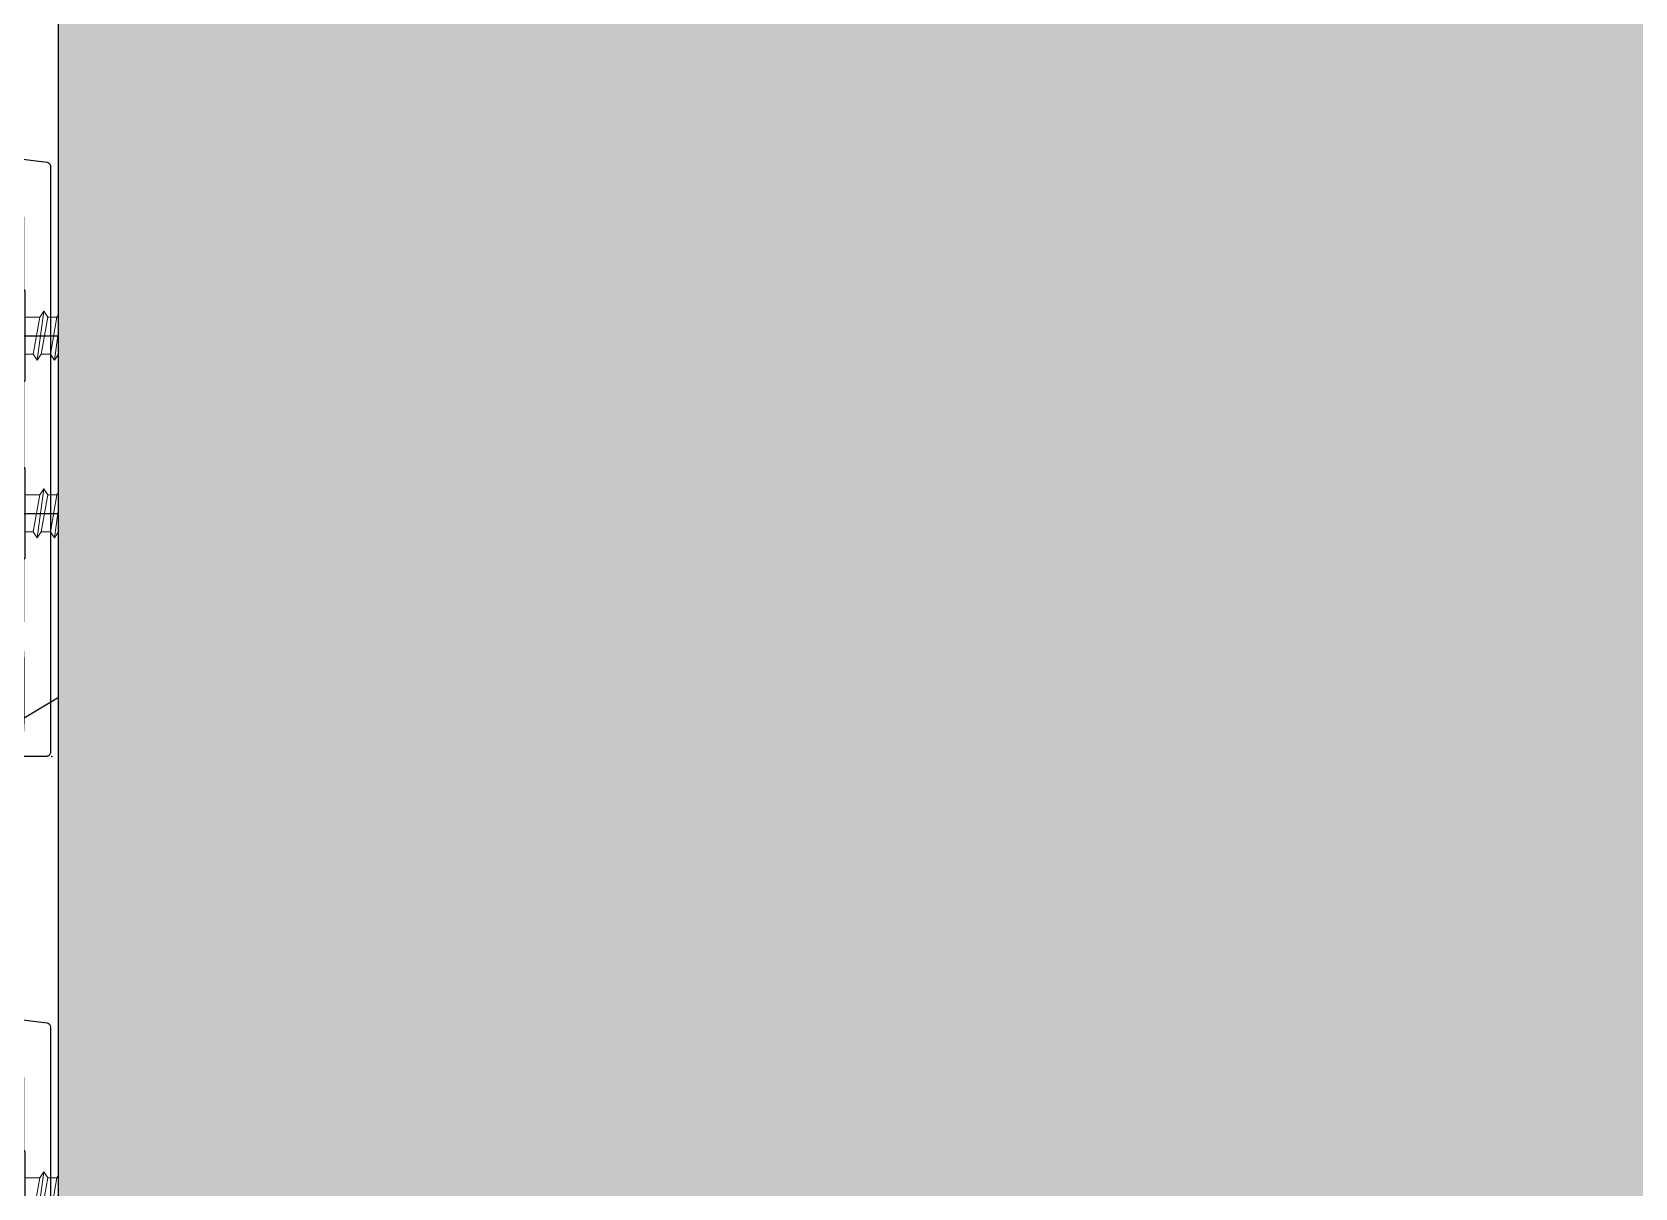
# Model space of a CAD drawing. Header units: millimetres. Extents: x 663313 to 1226001, y 1431724 to 1620898.
# Drawn here: x 764161.7 to 764282.7, y 1520467.5 to 1520554.8 of the extents above; entities that cross this region are included whole.
import ezdxf

# ---------------------------------------------------------------- set-up
doc = ezdxf.new("R2010")
doc.units = ezdxf.units.MM
doc.set_wipeout_variables(frame=1)
for name, pattern in [('CENTER', [50.800000000000004, 31.75, -6.35, 6.35, -6.35]), ('HIDDEN', [0.375, 0.25, -0.125]), ('XKITLINE00', [0])]:
    doc.linetypes.add(name, pattern=pattern)
doc.layers.add('000 - STRUCTURE_STEEL_ACCESORIES_DEF_SUB', color=7, linetype='Continuous', plot=False)
doc.layers.add('010 - ASPG_EXTR_DEF_SUB', color=7, linetype='Continuous', plot=False)
for name, color, linetype in [('000 - STRUCTURE_STEEL_ACCESORIES_MAIN_COLOR_2', 7, 'Continuous'), ('000 - STRUCTURE_STEEL_ACCESORIES_SUB_COLOR_3', 7, 'Continuous'), ('000 - STRUCTURE_STEEL_ACCESORIES_WIPEOUT_', 7, 'Continuous'), ('010 - ASPG_ACCESSORIES_HATCH_', 7, 'Continuous'), ('010 - ASPG_ACCESSORIES_MAIN_COLOR_1', 7, 'Continuous'), ('010 - ASPG_ACCESSORIES_SUB_COLOR_1', 7, 'Continuous'), ('010 - ASPG_ACCESSORIES_WIPEOUT_', 7, 'Continuous'), ('010 - ASPG_EXTR_MAIN_COLOR_2', 7, 'Continuous'), ('010 - ASPG_FASTERN_HIDDEN_', 7, 'Continuous'), ('010 - ASPG_FASTERN_MAIN_COLOR_1', 7, 'Continuous'), ('010 - ASPG_FASTERN_SUB_COLOR_2', 7, 'Continuous'), ('010 - ASPG_FLASHING_HATCH_', 7, 'Continuous'), ('010 - ASPG_FLASHING_MAIN_COLOR_4', 7, 'Continuous'), ('010 - ASPG_FLASHING_WIPEOUT_', 7, 'Continuous'), ('010 - ASPG_FRAMING_MAIN_COLOR_2', 7, 'Continuous'), ('010 - ASPG_FRAMING_SUB_COLOR_2', 7, 'Continuous'), ('010 - ASPG_FRAMING_WIPEOUT_', 7, 'Continuous'), ('Center Line', 7, 'CENTER'), ('DIM', 7, 'Continuous'), ('tube-stopper', 7, 'Continuous')]:
    doc.layers.add(name, color=color, linetype=linetype)
doc.layers.add('Part', color=7, linetype='Continuous', lineweight=0)
doc.layers.add('SCREW', color=7, linetype='Continuous', lineweight=5)
pattern_1 = [(45, (68845973.91123614, -106253.6340706302), (-4.041115254481119, 4.041115254481119), []), (45, (68845976.60531414, -106253.6340706302), (-4.041115254481119, 4.041115254481119), [])]

# ---------------------------------------------------------------- blocks, each defined once
blk = doc.blocks.new('W-1-PP18-ST_ENT4_REV00_20260531-225334_LOPF_PL')
at = {"layer": 'DIM', "color": 7, "linetype": 'HIDDEN', "ltscale": 50}
blk.add_line((-3080.339419181808, -13099.96226859093), (16344.6189981146, -1449.916001558304), dxfattribs=at)
at = {"layer": 'Part', "color": 7, "linetype": 'XKITLINE00', "lineweight": 0}
blk.add_lwpolyline([(18969.77943331434, -13399.94411706924), (18969.77699786855, -8350), (16969.72319812013, -8350), (16969.72319812013, -3624.864799976349), (16344.6189981146, -3624.86479973793), (16344.6189981146, -1449.916001558304)], dxfattribs=at)
blk = doc.blocks.new('PZG35-9D5')
at = {"layer": 'Center Line', "color": 7}
blk.add_line((1.4210854715202e-14, 3.733653355866409), (1.4210854715202e-14, -10.53404386090006), dxfattribs=at)
at = {"layer": 'SCREW', "color": 7}
for p, q in [((-1.399999999999963, 2.842170943040401e-14), (-1.399999999999963, -1.090192378864657)), ((1.399999999999991, 0), (1.399999999999991, -0.5901923788647139)), ((-1.850000000000009, -1.399999999999977), (1.850000000000037, -0.8999999999999773)), ((-1.850000000000009, -1.399999999999977), (-1.399999999999963, -1.090192378864685)), ((-1.399999999999963, -1.090192378864685), (1.399999999999991, -0.5901923788646855)), ((-1.399999999999963, -1.709807621135297), (1.399999999999991, -1.209807621135297)), ((1.850000000000037, -0.8999999999999773), (1.399999999999991, -0.5901923788646855)), ((1.850000000000037, -0.8999999999999773), (1.399999999999991, -1.209807621135297)), ((1.399999999999991, -1.209807621135269), (1.399999999999991, -1.890192378864725)), ((-1.850000000000009, -1.399999999999977), (-1.399999999999963, -1.709807621135297)), ((-1.850000000000009, -2.699999999999989), (1.850000000000037, -2.199999999999989)), ((-1.850000000000009, -2.699999999999989), (-1.399999999999963, -2.390192378864697)), ((-1.399999999999963, -1.709807621135269), (-1.399999999999963, -2.390192378864697)), ((-1.399999999999963, -2.390192378864697), (1.399999999999991, -1.890192378864697)), ((1.850000000000037, -2.199999999999989), (1.399999999999991, -1.890192378864697)), ((1.850000000000037, -2.199999999999989), (1.399999999999991, -2.509807621135309)), ((-1.850000000000009, -2.699999999999989), (-1.399999999999963, -3.009807621135309)), ((-1.399999999999963, -3.009807621135309), (1.399999999999991, -2.509807621135309)), ((-1.399999999999963, -3.009807621135309), (-1.399999999999963, -3.690192378864708)), ((-1.399999999999963, -3.690192378864708), (-0.8446989986695002, -3.591031485769975)), ((0.5619885887190463, -3.339837273736322), (1.399999999999991, -3.190192378864708)), ((0.7141825614195483, -3.653488843051434), (1.850000000000037, -3.5)), ((1.399999999999991, -2.50980762113528), (1.399999999999991, -3.190192378864708)), ((1.850000000000037, -3.5), (1.399999999999991, -3.190192378864708)), ((1.850000000000037, -3.5), (1.399999999999991, -3.80980762113532)), ((-1.850000000000009, -4), (-1.399999999999963, -3.690192378864708)), ((-1.850000000000009, -4), (-0.9911470940920566, -3.883938796498938)), ((-1.850000000000009, -4), (-1.399999999999963, -4.30980762113532)), ((-1.399999999999963, -4.30980762113532), (-1.184865735341859, -4.271390788160659)), ((-1.399999999999963, -4.309807621135349), (-1.399999999999963, -8.099999999999966)), ((0.7141825614195483, -3.932275020881832), (1.399999999999991, -3.80980762113532)), ((0.7141825614195483, -4.612659778611231), (1.399999999999991, -4.49019237886472)), ((0.7141825614195483, -4.953488843051389), (1.850000000000037, -4.800000000000011)), ((1.399999999999991, -3.809807621135349), (1.399999999999991, -4.490192378864691)), ((1.850000000000037, -4.800000000000011), (1.399999999999991, -4.49019237886472)), ((1.850000000000037, -4.800000000000011), (1.399999999999991, -5.109807621135332)), ((0.7141825614195483, -5.232275020881843), (1.399999999999991, -5.109807621135332)), ((1.399999999999991, -5.109807621135332), (1.399999999999991, -8.099999999999966)), ((1.4210854715202e-14, -9.5), (-1.399999999999963, -8.099999999999966)), ((1.4210854715202e-14, -9.5), (1.399999999999991, -8.099999999999966))]:
    blk.add_line(p, q, dxfattribs=at)
blk.add_lwpolyline([(1.4210854715202e-14, -9.5), (0.7141825614195483, -5.232275020881843), (0.7141825614195483, -3.600899293750615, 0.4176573264866609), (0.4106596181599826, -3.300919979679151, 0.1081021898226624), (-0.8446989986694433, -3.591031485769975), (-1.399999999999991, -4.701675652739141)], format="xyb", dxfattribs=at)
blk = doc.blocks.new('*U6169')
at = {"layer": 'SCREW', "color": 7}
blk.add_lwpolyline([(3.026373332565058, 1.780836269555209, 0.09905967801670053), (0.7999999999999687, 2.546427498927414), (0.7999999999999687, 2.274284095813357), (-0.800000000000054, 2.274284095813357), (-0.800000000000054, 2.546427498927414, 0.09905967801670058), (-3.026373332565143, 1.780836269555209, 0.2665876613401604), (-3.500000000000043, 0.9556546004010897), (-3.500000000000043, 0.1999999999999886, 0.4142135623730938), (-3.300000000000054, 0), (3.299999999999997, 0, 0.4142135623731049), (3.499999999999986, 0.1999999999999886), (3.499999999999957, 0.9556546004010897, 0.2665876613401604)], format="xyb", close=True, dxfattribs=at)
blk.add_blockref('PZG35-9D5', (-1.4210854715202e-14, 0), dxfattribs=at)
blk = doc.blocks.new('*U6175')
at = {"color": 7}
blk.add_point((0, 0), dxfattribs=at)
at = {"layer": '010 - ASPG_ACCESSORIES_MAIN_COLOR_1', "color": 7}
blk.add_lwpolyline([(-39.69999999902211, -0.5999999995172398, 0.4142135623731156), (-39.99999999883585, -0.8999999995638059), (-39.99999999883585, -7.366962144914214, 0.5773502691897371), (-39.65044321701862, -7.568778847059366), (-36.64260295056738, -5.832201459393036, 0.7673269879794871), (-36.78520590183325, -5.299999999645297), (-37.89999999874271, -5.299999999645297, -0.4142135623735732), (-38.19999999902211, -4.999999999656938), (-38.19999999902211, -2.799999999587089, -0.4142135623730951), (-37.99999999883585, -2.59999999951724), (-32.18326623388566, -2.59999999951724, -0.3888787318530097), (-31.98402729420923, -2.782568851142787), (-31.8474567013327, -4.343577870872468, 0.3888787318530089), (-31.34935935237445, -4.799999999528882), (-30.29999999911524, -4.799999999528882, 0.4142135623732408), (-29.99999999883585, -4.499999999540523), (-29.99999999883585, -2.899999999505599, -0.4142135623731785), (-29.69999999902211, -2.59999999951724), (0.4107479506637901, -2.59999999951724, -0.3789692262628873), (3.38851808081381, -5.235465979035143), (7.952927200356498, -42.5207682372482, 0.4465929586642906), (11.6177961837966, -45.07649022702281, -0.4898018444424612), (16.07846395508386, -48.68238816667036), (16.06490363762714, -49.36225294566866, -0.1824796859550777), (15.80227640201338, -50.01801436272836, -0.2679491924113072), (15.32539491611533, -50.16829426406803, 1.122114645179816), (15.09990952932276, -52.3421093734276, 0.4050039718497206), (18.0645059288945, -49.40213623346681), (18.07806624681689, -48.72227145435209, 0.4898054953707174), (11.15966573380865, -43.12966807454978, -0.4465970485362636), (9.938031048281118, -42.27776159492242), (4.866356541635469, -0.8481197821154633, 0.3641755342157969), (4.570876519894227, -0.5999999995172398)], format="xyb", close=True, dxfattribs=at)
at = {"layer": '010 - ASPG_EXTR_DEF_SUB', "color": 7}
for p in [(-39.99999999883585, -0.4999999995172402), (43.44495566345738, -76.89999999944341), (43.44495566345738, -77.49999999954052)]:
    blk.add_point(p, dxfattribs=at)
at = {"layer": '010 - ASPG_EXTR_MAIN_COLOR_2', "color": 7}
blk.add_lwpolyline([(11.37409105408005, -48.15170148877115), (11.47245816211216, -47.43577758665815), (12.17779493960552, -47.55667202338264), (12.29266474000178, -46.78670596401826, -0.5355375090189683), (14.1918134491425, -49.16870282323253, 0.9915718169393263), (15.66379558271728, -49.57599316951273, 1.157025413028558), (8.792231505503878, -48.77291728999153, -0.6885576205791355), (8.274611146422103, -48.98797988444021), (-17.14292736421339, -22.16859813180672), (-32.34153279638849, -6.131750148785431), (-32.34153279638849, -2.899999981694054, 0.4143115081626392), (-32.64163311407901, -2.59999999951724), (-37.54163311352022, -2.59999999951724, 0.4141156188887998), (-37.84153278893791, -2.899999981635847), (-37.84153278893791, -4.299999988411218, 0.4142135623731781), (-37.54153279098682, -4.599999986478724), (-35.98884801496752, -4.599999986478724, -0.205894629290155), (-35.77110154624097, -4.693635078269653), (33.22969053988345, -77.49999999954052), (43.14495566324331, -77.49999999954052, 0.6681786376628355), (43.35708769806661, -76.98786796536915), (40.5215537941549, -74.1523340573247, 0.6681786381757795), (40.00942175951786, -74.36446609156592), (40.00942175951786, -75.99999999802712), (33.87471885257401, -75.99999999802712), (11.86384030175395, -52.7751643466243, -0.5583539238224016), (12.08261241135187, -51.95244935475676, 0.7662751832817146), (12.03674733010121, -50.39291741001107, -0.4385828234445206), (10.70630855322815, -48.05207626283555)], format="xyb", close=True, dxfattribs=at)
at = {"layer": 'SCREW', "color": 7, "rotation": 180}
for p in [(-21.64901723782532, -2.499999999924694), (-8.237076249206439, -2.499999999924694)]:
    blk.add_blockref('*U6169', p, dxfattribs=at)
blk = doc.blocks.new('*U5702')
at = {"color": 7}
blk.add_wipeout([(455, 4.000000000074806), (60.000000002975895, 3.9999999999998863), (60.000000002975895, 69.29999999999995), (455, 69.30000000007465)], dxfattribs=at).dxf.layer = '010 - ASPG_FRAMING_WIPEOUT_'
at = {"layer": '010 - ASPG_FRAMING_MAIN_COLOR_2', "color": 7}
blk.add_lwpolyline([(425.0000000011642, 69.30000000007479), (90.00000000181171, 69.3), (90.00000000181171, 6), (425.0000000011642, 6.000000000074806)], close=True, dxfattribs=at)
at = {"layer": '010 - ASPG_FRAMING_SUB_COLOR_2', "color": 7}
for points in [[(455, 4.000000000074806), (60.00000000297587, 4), (60.00000000297587, 69.3), (455, 69.30000000007479)], [(60.00000000297587, 2.000000000715772), (60.00000000297587, 4), (455, 4.000000000074806), (455, 2.000000000790578)]]:
    blk.add_lwpolyline(points, close=True, dxfattribs=at)
at = {"color": 7, "xscale": -1, "rotation": 180}
for p in [(315.2999999991152, 69.3), (380.2999999991152, 69.3)]:
    blk.add_blockref('*U6175', p, dxfattribs=at)
blk = doc.blocks.new('W-1-PP18-ST_ENT4_REV00_20260604-235409_LOPF_ASPG_')
at = {"color": 7, "rotation": 90}
blk.add_blockref('*U5702', (16295.00000000093, -1865.999999999534), dxfattribs=at)
blk = doc.blocks.new('*U5628')
at = {"color": 7}
blk.add_wipeout([(0, 69.29999999994834), (2092.884927745263, 69.29999999994834), (1971.584927745496, -51.99999999999727), (0, -51.99999999999727)], dxfattribs=at).dxf.layer = '010 - ASPG_FLASHING_WIPEOUT_'
at = {"layer": '010 - ASPG_FLASHING_HATCH_'}
h = blk.add_hatch(dxfattribs=at)
h.set_pattern_fill('DOTS', scale=0.2)
h.set_pattern_definition([(0, (0, 0), (7.9375, 15.875), [0, -15.875])])
h.paths.add_polyline_path([(-2.8421709430404e-14, 69.29999999999998), (2092.884927745441, 69.29999999999998), (1971.584927745674, -52.00000000000001), (3.155443620884047e-30, -52.00000000000001)])
at = {"layer": '010 - ASPG_FLASHING_MAIN_COLOR_4', "color": 7}
blk.add_lwpolyline([(-2.8421709430404e-14, 69.29999999999998), (2092.884927745441, 69.29999999999998), (1971.584927745674, -52.00000000000001), (3.155443620884047e-30, -52.00000000000001)], close=True, dxfattribs=at)
blk = doc.blocks.new('W-1-PP18-ST_ENT4_REV00_20260617-033902_ASPG_FLASHING')
at = {"color": 7, "rotation": 90}
blk.add_blockref('*U5628', (16295.00000000093, -3425.584927744931), dxfattribs=at)
blk = doc.blocks.new('G$C7D677D58')
at = {"layer": 'tube-stopper'}
h = blk.add_hatch(dxfattribs=at)
h.set_pattern_fill('ANSI35', scale=0.02, angle=280.6768409131589, style=0)
h.set_pattern_definition([(145.6768409131589, (67.45353497568851, -13.09426057516771), (0.00281929956869494, 0.00412935224241727), []), (145.6768409131589, (67.45006064978782, -13.09491560150343), (0.00281929956869494, 0.00412935224241727), [0.006249999999999968, -0.001249999999999992, 0, -0.001249999999999992])])
h.paths.add_polyline_path([(0.02989179726182556, 0.01545000000078289), (0.02447319464567954, 0.01545000000078289), (0.02447319464567954, 0.0005500000004303729), (0.02989179726182556, 0.0005500000004303729)])
at = {"layer": '000 - STRUCTURE_STEEL_ACCESORIES_DEF_SUB', "color": 7, "ltscale": 0.1}
blk.add_line((0.03829179726176335, 0.007999999999924512), (0, 0.007999999999924512, -2.806346833239134e-06), dxfattribs=at)
at = {"layer": '000 - STRUCTURE_STEEL_ACCESORIES_SUB_COLOR_3', "color": 7}
for p, q in [((0.01327319464712673, 0, -2.806346833239134e-06), (0.01327319464712673, 0.01599999999996271, -2.806346833239134e-06)), ((0.01327319464712673, 0.01599999999996271, -2.806346833239134e-06), (0.01447319464705288, 0.01599999999996271, -2.806346833239134e-06)), ((0.01447319464705288, 0.01599999999996271, -2.806346833239134e-06), (0.01447319464705288, 0, -2.806346833239134e-06)), ((0.02989179726182556, 0), (0.02989179726182556, 0.01599999999996271)), ((0.02989179726182556, 0.01599999999996271), (0.03109179726175171, 0.01599999999996271)), ((0.03109179726175171, 0.01599999999996271), (0.03109179726175171, 0)), ((0.01247319464710017, 0.01492820323028354, -2.806346833239134e-06), (0.007673194646940829, 0.01492820323028354, -2.806346833239134e-06)), ((0.03109179726175171, 0.001071796769679167), (0.03109179726175171, 0.01492820323028354)), ((0.03589179726191105, 0.01492820323028354), (0.03109179726175171, 0.01492820323028354)), ((0.006873194647141645, 0.002803847577297347, -2.806346833239134e-06), (0.006873194647141645, 0.01319615242266536, -2.806346833239134e-06)), ((0.01327319464712673, 0.002803847577297347, -2.806346833239134e-06), (0.01327319464712673, 0.01319615242266536, -2.806346833239134e-06)), ((0.03669179726193761, 0.002803847577297347), (0.03669179726193761, 0.01319615242266536)), ((0.002400000000079672, 0.01199999999994361, -2.806346833239134e-06), (0.001600000000053114, 0.01119999999991705, -2.806346833239134e-06)), ((0.001600000000053114, 0.00479999999993197, -2.806346833239134e-06), (0.001600000000053114, 0.01119999999991705, -2.806346833239134e-06)), ((0.006873194647141645, 0.01119999999991705, -2.806346833239134e-06), (0.001600000000053114, 0.01119999999991705, -2.806346833239134e-06)), ((0.006873194647141645, 0.01199999999994361, -2.806346833239134e-06), (0.002400000000079672, 0.01199999999994361, -2.806346833239134e-06)), ((0.01247319464710017, 0.01146410161504718, -2.806346833239134e-06), (0.007673194646940829, 0.01146410161504718, -2.806346833239134e-06)), ((0.03589179726191105, 0.01146410161504718), (0.03109179726175171, 0.01146410161504718)), ((0.006873194647141645, 0.00479999999993197, -2.806346833239134e-06), (0.001600000000053114, 0.00479999999993197, -2.806346833239134e-06)), ((0.002400000000079672, 0.003999999999905413, -2.806346833239134e-06), (0.001600000000053114, 0.00479999999993197, -2.806346833239134e-06)), ((0.006873194647141645, 0.003999999999905413, -2.806346833239134e-06), (0.002400000000079672, 0.003999999999905413, -2.806346833239134e-06)), ((0.01247319464710017, 0.00453589838480184, -2.806346833239134e-06), (0.007673194646940829, 0.00453589838480184, -2.806346833239134e-06)), ((0.03589179726191105, 0.00453589838480184), (0.03109179726175171, 0.00453589838480184)), ((0.01247319464710017, 0.001071796769679167, -2.806346833239134e-06), (0.007673194646940829, 0.001071796769679167, -2.806346833239134e-06)), ((0.01447319464705288, 0, -2.806346833239134e-06), (0.01327319464712673, 0, -2.806346833239134e-06)), ((0.03109179726175171, 0), (0.02989179726182556, 0)), ((0.03589179726191105, 0.001071796769679167), (0.03109179726175171, 0.001071796769679167))]:
    blk.add_line(p, q, dxfattribs=at)
at = {"layer": '000 - STRUCTURE_STEEL_ACCESORIES_SUB_COLOR_3', "color": 7, "linetype": 'HIDDEN'}
for p, q in [((0.02989179726182556, 0.01199999999994361), (0.01447319464705288, 0.01199999999994361, -2.806346833239134e-06)), ((0.02989179726182556, 0.01119999999991705), (0.01447319464705288, 0.01119999999991705, -2.806346833239134e-06)), ((0.02989179726182556, 0.00479999999993197), (0.01447319464705288, 0.00479999999993197, -2.806346833239134e-06)), ((0.02989179726182556, 0.003999999999905413), (0.01447319464705288, 0.003999999999905413, -2.806346833239134e-06))]:
    blk.add_line(p, q, dxfattribs=at)
at = {"layer": '000 - STRUCTURE_STEEL_ACCESORIES_SUB_COLOR_3', "color": 7, "elevation": -2.806346833239134e-06}
for points in [[(0.007673194646940829, 0.01492820323028354, 0.4618802153516978), (0.007673194646940829, 0.01146410161504718, 0.2309401076757868), (0.007673194646940829, 0.00453589838480184, 0.461880215351701), (0.007673194646940829, 0.001071796769679167)], [(0.01247319464710017, 0.01492820323028354, -0.4618802153516978), (0.01247319464710017, 0.01146410161504718, -0.2309401076757868), (0.01247319464710017, 0.00453589838480184, -0.461880215351701), (0.01247319464710017, 0.001071796769679167)], [(0.03589179726191105, 0.01492820323028354, -0.4618802153516978), (0.03589179726191105, 0.01146410161504718, -0.2309401076757868), (0.03589179726191105, 0.00453589838480184, -0.4618802153517009), (0.03589179726191105, 0.001071796769679167)]]:
    blk.add_lwpolyline(points, format="xyb", dxfattribs=at)
at = {"layer": 'tube-stopper', "color": 7}
blk.add_lwpolyline([(0.02989179726182556, 0.01545000000078289), (0.02447319464567954, 0.01545000000078289), (0.02447319464567954, 0.0005500000004303729), (0.02989179726182556, 0.0005500000004303729)], close=True, dxfattribs=at)
blk = doc.blocks.new('010 - ASPG_ACCESSORIES_BRACKET_FOR_FRAME_TYPE-1_CUT-VIEW')
at = {"color": 7}
blk.add_wipeout([(4.656612873077393e-10, 25.00000000008731), (4.656612873077393e-10, 1.8189894035458565e-12), (40, 1.8189894035458565e-12), (40, 3.000000000153044), (3.0000000003213074, 3.000000000153044), (3.0000000003213074, 25.00000000008731)], dxfattribs=at).dxf.layer = '010 - ASPG_ACCESSORIES_WIPEOUT_'
at = {"layer": '010 - ASPG_ACCESSORIES_HATCH_'}
h = blk.add_hatch(dxfattribs=at)
h.set_pattern_fill('ANSI32', scale=0.03)
h.set_pattern_definition(pattern_1)
h.paths.add_polyline_path([(1.452183664310724, 16.08500000019558), (1.100000000093132, 16.73000000005413), (0.7478163363412023, 16.08500000019558), (4.656612873077393e-10, 16.08500000019558), (4.656612873077393e-10, 25.00000000008731), (3.000000000465661, 25.00000000008731), (2.9848025678657, 16.08500000019558)])
h = blk.add_hatch(dxfattribs=at)
h.set_pattern_fill('ANSI32', scale=0.03)
h.set_pattern_definition(pattern_1)
h.paths.add_polyline_path([(4.656612873077393e-10, 0), (4.656612873077393e-10, 11.78062006374239), (0.1825785292312503, 11.91500000003725), (1.247816335875541, 11.91500000003725), (1.600000000558794, 11.27000000019325), (1.952183664776385, 11.91500000003725), (3.000000000465661, 11.9150000000518), (3.000000000465661, 3.000000000160071), (19.70000000018626, 3.000000000043656), (19.70000000018626, 1.164153218269348e-10)])
h = blk.add_hatch(dxfattribs=at)
h.set_pattern_fill('ANSI32', scale=0.03)
h.set_pattern_definition(pattern_1)
h.paths.add_polyline_path([(28.70000000018626, 1.164153218269348e-10), (28.70000000018626, 3.000000000043656), (40, 3.000000000160071), (40, 0)])
at = {"layer": '010 - ASPG_ACCESSORIES_MAIN_COLOR_1', "color": 7}
blk.add_lwpolyline([(4.656612873077393e-10, 25.00000000008731), (4.656612873077393e-10, 0), (40, 0), (40, 3.000000000160071), (3.000000000465661, 3.000000000160071), (3.000000000465661, 25.00000000008731)], close=True, dxfattribs=at)
at = {"layer": '010 - ASPG_ACCESSORIES_SUB_COLOR_1', "color": 7}
for points in [[(1.452183664310724, 16.08500000019558), (1.100000000093132, 16.73000000005413), (0.7478163363412023, 16.08500000019558), (4.656612873077393e-10, 16.08500000019558), (4.656612873077393e-10, 25.00000000008731), (3.000000000465661, 25.00000000008731), (2.9848025678657, 16.08500000019558)], [(4.656612873077393e-10, 0), (4.656612873077393e-10, 11.78062006374239), (0.1825785292312503, 11.91500000003725), (1.247816335875541, 11.91500000003725), (1.600000000558794, 11.27000000019325), (1.952183664776385, 11.91500000003725), (3.000000000465661, 11.9150000000518), (3.000000000465661, 3.000000000160071), (19.70000000018626, 3.000000000043656), (19.70000000018626, 1.164153218269348e-10)], [(28.70000000018626, 1.164153218269348e-10), (28.70000000018626, 3.000000000043656), (40, 3.000000000160071), (40, 0)]]:
    blk.add_lwpolyline(points, close=True, dxfattribs=at)
blk = doc.blocks.new('000_ASPG_TYP_FILES_EXPANSION_BOLT_1')
at = {"layer": '010 - ASPG_FASTERN_HIDDEN_', "color": 7, "linetype": 'CENTER'}
blk.add_line((-15.26864065614063, 9.349345953436885e-16), (74.85623900254723, -4.583622674533936e-15), dxfattribs=at)
at = {"layer": '010 - ASPG_FASTERN_MAIN_COLOR_1', "color": 7}
for p, q in [((-8.000000000029104, 7.211963661015035), (-7.359999999956925, 7.851963660985349)), ((-7.359999999956925, 7.851963660985349), (-2.24000000001979, 7.851963660985348)), ((-1.600000000034924, 7.211963661015034), (-2.24000000001979, 7.851963660985348)), ((-8.000000000029104, 7.211963661015035), (-8.000000000029104, -7.211963661000481)), ((-1.600000000034924, 7.211963661015034), (-1.600000000034925, -7.211963661000482)), ((-7.359999999956926, 3.925981830441743), (-2.24000000001979, 3.925981830441742)), ((-7.359999999956926, -3.92598183042719), (-2.240000000019791, -3.92598183042719)), ((-7.359999999956927, -7.851963660985347), (-8.000000000029104, -7.211963661000481)), ((-2.240000000019791, -7.851963660985348), (-1.600000000034925, -7.211963661000482)), ((-7.359999999956927, -7.851963660985347), (-2.240000000019791, -7.851963660985348))]:
    blk.add_line(p, q, dxfattribs=at)
blk.add_lwpolyline([(-1.600000000034925, -8.400000000052387), (-5.143516556450961e-16, -8.400000000052387), (5.143516556450961e-16, 8.400000000052387), (-1.600000000034924, 8.400000000052387)], close=True, dxfattribs=at)
for centre, radius, start, end in [((-4.66958333333605, 5.888972745771753), 3.330416666666676, 143.8846352637614, 216.115364737895), ((-4.930416666640667, 5.888972745771753), 3.330416666666676, 323.884635262105, 36.11536473623859), ((4.361666666693054, -2.670750561156677e-16), 12.36166666666667, 161.4825631773627, 198.5174368226373), ((-13.96166666666977, 8.549055197049716e-16), 12.36166666666667, 341.4825631773626, 18.51743682263733), ((-4.66958333333605, -5.888972745771753), 3.330416666666676, 143.884635262105, 216.1153647362386), ((-4.930416666640667, -5.888972745771753), 3.330416666666676, 323.8846352637614, 36.11536473789496)]:
    blk.add_arc(centre, radius, start, end, dxfattribs=at)
at = {"layer": '010 - ASPG_FASTERN_SUB_COLOR_2', "color": 7}
for p, q in [((-10.9215796769422, 4.000000000014553), (-11.72089587236405, 2.799999999973807)), ((-10.9215796769422, 4.000000000014553), (-11.61439999999129, -4.000000000014551)), ((-10.33270272545633, 2.799999999973807), (-10.9215796769422, 4.000000000014553)), ((-9.535979677020805, 4.000000000014553), (-10.33270272545633, 2.799999999973807)), ((-9.535979677020805, 4.000000000014553), (-10.22880000004079, -4.000000000014551)), ((-8.947102725418517, 2.799999999973807), (-9.535979677020805, 4.000000000014553)), ((-8.150379676982993, 4.000000000014553), (-8.947102725418517, 2.799999999973807)), ((-8.150379676982993, 4.000000000014553), (-8.84320000000298, -4.000000000014551)), ((0.6632203230692542, 4.000000000014552), (-0.1335027254826853, 2.799999999973807)), ((0.6632203230692542, 4.000000000014552), (-0.02959999995073328, -4.000000000014552)), ((1.25209727458423, 2.799999999973807), (0.6632203230692542, 4.000000000014552)), ((2.048820323019755, 4.000000000014552), (1.25209727458423, 2.799999999973807)), ((2.048820323019755, 4.000000000014552), (1.355999999999767, -4.000000000014552)), ((2.637697274622042, 2.799999999973807), (2.048820323019755, 4.000000000014552)), ((3.434420323057566, 4.000000000014552), (2.637697274622042, 2.799999999973807)), ((3.434420323057566, 4.000000000014552), (2.741600000037578, -4.000000000014552)), ((4.023297274572542, 2.799999999973806), (3.434420323057566, 4.000000000014552)), ((4.820020323008066, 4.000000000014552), (4.023297274572542, 2.799999999973806)), ((4.820020323008066, 4.000000000014552), (4.127199999988079, -4.000000000014552)), ((5.408897274610354, 2.799999999973806), (4.820020323008066, 4.000000000014552)), ((6.205620323045878, 4.000000000014552), (5.408897274610354, 2.799999999973806)), ((6.205620323045878, 4.000000000014552), (5.512800000025891, -4.000000000014552)), ((6.79449727453175, 2.799999999973806), (6.205620323045878, 4.000000000014552)), ((7.591220322996378, 4.000000000014551), (6.79449727453175, 2.799999999973806)), ((7.591220322996378, 4.000000000014551), (6.898399999947287, -4.000000000014552)), ((8.180097274598666, 2.799999999973806), (7.591220322996378, 4.000000000014551)), ((8.97682032303419, 4.000000000014551), (8.180097274598666, 2.799999999973806)), ((8.97682032303419, 4.000000000014551), (8.284000000014203, -4.000000000014553)), ((9.565697274520062, 2.799999999973806), (8.97682032303419, 4.000000000014551)), ((10.362420323072, 4.000000000014551), (9.565697274520062, 2.799999999973806)), ((10.362420323072, 4.000000000014551), (9.669600000052014, -4.000000000014553)), ((10.95129727458698, 2.799999999973806), (10.362420323072, 4.000000000014551)), ((11.7480203230225, 4.000000000014551), (10.95129727458698, 2.799999999973806)), ((11.7480203230225, 4.000000000014551), (11.05520000000251, -4.000000000014553)), ((12.33689727462479, 2.799999999973806), (11.7480203230225, 4.000000000014551)), ((13.13362032306031, 4.000000000014551), (12.33689727462479, 2.799999999973806)), ((13.13362032306031, 4.000000000014551), (12.44080000004033, -4.000000000014553)), ((13.13362032306031, 4.000000000014551), (47.5000000000291, 4.000000000014549)), ((47.5000000000291, 3.000000000043653), (47.5000000000291, 4.000000000014549)), ((50.50000000005821, 4.000000000014549), (60.29349832783919, 4.565945234964598)), ((50.50000000005821, 1.999999999956341), (50.50000000005821, 4.000000000014549)), ((60.29349832783919, 4.565945234964598), (60.29349832783919, -1.068101395154376)), ((67.5, 4.000000000014547), (60.29349832783919, 3.279349832839213)), ((67.5, -4.000000000014556), (67.5, 4.000000000014547)), ((-13.0000000000291, 1.999999999956345), (-12.16536610751064, 2.78428793490457)), ((-11.72089587236405, 2.799999999973807), (-12.20587009846349, -2.799999999973806)), ((-12.16536610751064, 2.78428793490457), (-11.71493255696259, 2.844075092638378)), ((-10.33270272545633, 2.799999999973807), (-10.81767695155577, -2.799999999973806)), ((-8.947102725418517, 2.799999999973807), (-9.432076951488853, -2.799999999973806)), ((1.25209727458423, 2.799999999973807), (0.7671230484847908, -2.799999999973807)), ((2.637697274622042, 2.799999999973807), (2.152723048435291, -2.799999999973807)), ((4.023297274572542, 2.799999999973806), (3.538323048473103, -2.799999999973807)), ((5.408897274610354, 2.799999999973806), (4.923923048423603, -2.799999999973807)), ((6.79449727453175, 2.799999999973806), (6.309523048461415, -2.799999999973807)), ((8.180097274598666, 2.799999999973806), (7.695123048499227, -2.799999999973807)), ((9.565697274520062, 2.799999999973806), (9.080723048449727, -2.799999999973807)), ((10.95129727458698, 2.799999999973806), (10.46632304848754, -2.799999999973807)), ((12.33689727462479, 2.799999999973806), (11.85192304843804, -2.799999999973807)), ((50.50000000005821, 3.000000000043653), (47.5000000000291, 3.000000000043653)), ((-13.0000000000291, -1.999999999956343), (-13.0000000000291, 1.999999999956345)), ((50.50000000005821, 1.999999999956341), (51.5000000000291, 1.999999999956341)), ((54.72792407794623, -0.3162277660012511), (55.27207592205377, 1.316227765986693)), ((56.22075922007207, 1.999999999956341), (57.5, 1.999999999956341)), ((56.68357206514338, 1.409183307376221), (57.11225793708581, 1.409183307376221)), ((50.50000000005821, -4.000000000014555), (50.50000000005821, 1.04255772453325)), ((50.65813716000412, 1.193949539578167), (51.02902187901782, 1.193949539578167)), ((52.02902187898871, 0.1939495396072712), (52.02902187898871, -0.7475786201248443)), ((52.5, 0.999999999970893), (52.5, -3.214697847761802e-15)), ((55.03590488355258, -1.104050547830415), (55.74926603140193, 0.7656552351108951)), ((58.11087046129978, 0.4618428399699006), (58.17742339696269, -0.8002381526894204)), ((58.5, 0.9999999999708926), (58.5, -0.03725061344448835)), ((53.5, -0.9999999999708995), (53.77924077992793, -0.9999999999708995)), ((59.4620560821204, -1.036530483703249), (60.29349832783919, -1.068101395154376)), ((-13.0000000000291, -1.999999999956343), (-12.16536610751064, -2.835704890574561)), ((53.02902187895961, -1.747578620095741), (54.10159884969471, -1.747578620095741)), ((59.17603592126397, -1.747578620095741), (60.29349832783919, -1.747578620095741)), ((60.29349832783919, -1.747578620095741), (60.29349832783919, -4.689106779886064)), ((-11.61439999999129, -4.000000000014551), (-12.20587009846349, -2.799999999973806)), ((-10.81767695155577, -2.799999999973806), (-11.61439999999129, -4.000000000014551)), ((-10.22880000004079, -4.000000000014551), (-10.81767695155577, -2.799999999973806)), ((-9.432076951488853, -2.799999999973806), (-10.22880000004079, -4.000000000014551)), ((-8.84320000000298, -4.000000000014551), (-9.432076951488853, -2.799999999973806)), ((-8.046476951567456, -2.799999999973806), (-8.84320000000298, -4.000000000014551)), ((0.7671230484847908, -2.799999999973807), (-0.02959999995073328, -4.000000000014552)), ((1.355999999999767, -4.000000000014552), (0.7671230484847908, -2.799999999973807)), ((2.152723048435291, -2.799999999973807), (1.355999999999767, -4.000000000014552)), ((2.741600000037578, -4.000000000014552), (2.152723048435291, -2.799999999973807)), ((3.538323048473103, -2.799999999973807), (2.741600000037578, -4.000000000014552)), ((4.127199999988079, -4.000000000014552), (3.538323048473103, -2.799999999973807)), ((4.923923048423603, -2.799999999973807), (4.127199999988079, -4.000000000014552)), ((5.512800000025891, -4.000000000014552), (4.923923048423603, -2.799999999973807)), ((6.309523048461415, -2.799999999973807), (5.512800000025891, -4.000000000014552)), ((6.898399999947287, -4.000000000014552), (6.309523048461415, -2.799999999973807)), ((7.695123048499227, -2.799999999973807), (6.898399999947287, -4.000000000014552)), ((8.284000000014203, -4.000000000014553), (7.695123048499227, -2.799999999973807)), ((9.080723048449727, -2.799999999973807), (8.284000000014203, -4.000000000014553)), ((9.669600000052014, -4.000000000014553), (9.080723048449727, -2.799999999973807)), ((10.46632304848754, -2.799999999973807), (9.669600000052014, -4.000000000014553)), ((11.05520000000251, -4.000000000014553), (10.46632304848754, -2.799999999973807)), ((11.85192304843804, -2.799999999973807), (11.05520000000251, -4.000000000014553)), ((12.44080000004033, -4.000000000014553), (11.85192304843804, -2.799999999973807)), ((47.5000000000291, -4.000000000014555), (47.5000000000291, -3.000000000043659)), ((47.5000000000291, -3.000000000043659), (50.50000000005821, -3.000000000043659)), ((60.29349832783919, -3.27934983283922), (67.5, -4.000000000014556)), ((12.50000000005821, -4.000000000014553), (47.5000000000291, -4.000000000014555)), ((60.29349832783919, -4.689106779886064), (50.50000000005821, -4.000000000014555))]:
    blk.add_line(p, q, dxfattribs=at)
for centre, start, end in [((51.5000000000291, 0.9999999999708931), 0, 90), ((56.22075922007207, 0.9999999999708927), 90, 161.565051177078), ((56.68357206514338, 0.4091833074053249), 90, 159.1163175735186), ((57.11225793708581, 0.4091833074053249), 3.018565158218145, 90), ((57.5, 0.9999999999708926), 0, 90), ((51.02902187901782, 0.1939495396072712), 0, 121.939390925067), ((53.02902187895961, -0.7475786201248443), 180, 270), ((53.5, -3.27593018771917e-15), 180, 270), ((53.77924077992793, -3.293028754085677e-15), 270, 341.565051177078), ((54.10159884969471, -0.7475786201248444), 270, 339.1163175735186), ((59.17603592126397, -0.7475786201248448), 183.0185651582182, 270), ((59.4999999999709, -0.03725061344448841), 180, 267.825451638266)]:
    blk.add_arc(centre, 1, start, end, dxfattribs=at)
blk = doc.blocks.new('*U5729')
at = {"color": 7}
blk.add_wipeout([(46.8033644225261, 74.9999999999995), (46.803364422526116, 29.999999999562927), (7.105427357601002e-15, 29.999999999563443), (7.105427357601002e-15, 25.000000000000004), (51.80336442252157, 24.999999999999485), (51.803364422521554, 74.9999999999995)], dxfattribs=at).dxf.layer = '000 - STRUCTURE_STEEL_ACCESORIES_WIPEOUT_'
at = {"layer": '010 - ASPG_ACCESSORIES_HATCH_'}
h = blk.add_hatch(dxfattribs=at)
h.set_pattern_fill('ANSI32', scale=0.03, angle=-90.00000000000001)
h.set_pattern_definition([(315, (-106130.6859091177, -14494238.67851865), (1.01027881362028, 1.01027881362028), []), (315, (-106130.6859091177, -14494239.35203815), (1.01027881362028, 1.01027881362028), [])])
h.paths.add_polyline_path([(46.80336442252156, 74.99999999999947), (46.80336442252156, 29.99999999999947), (5.329070518200751e-15, 30), (5.329070518200751e-15, 25), (51.80336442252156, 24.99999999999947), (51.80336442252156, 74.99999999999947)])
at = {"layer": '000 - STRUCTURE_STEEL_ACCESORIES_MAIN_COLOR_2', "color": 7}
blk.add_lwpolyline([(46.80336442252156, 74.99999999999947), (46.80336442252156, 29.99999999999947), (5.329070518200751e-15, 30), (5.329070518200751e-15, 25), (51.80336442252156, 24.99999999999947), (51.80336442252156, 74.99999999999947)], close=True, dxfattribs=at)
at = {"color": 7}
blk.add_blockref('000_ASPG_TYP_FILES_EXPANSION_BOLT_1', (46.80336442252611, 52.49999999978121), dxfattribs=at)
at = {"color": 7, "xscale": -1000, "yscale": 1000, "zscale": 1000, "rotation": 90}
blk.add_blockref('G$C7D677D58', (32.19999999972061, 46.47319464554312, 0.001403173416619567), dxfattribs=at)
at = {"color": 7, "xscale": -1, "rotation": 180}
blk.add_blockref('010 - ASPG_ACCESSORIES_BRACKET_FOR_FRAME_TYPE-1_CUT-VIEW', (-4.656559582372211e-10, 25), dxfattribs=at)

msp = doc.modelspace()

# ---------------------------------------------------------------- block references
at = {"layer": 'DIM', "color": 7}
msp.add_blockref('W-1-PP18-ST_ENT4_REV00_20260531-225334_LOPF_PL', (747937.9498508666, 1522025.785729408), dxfattribs=at)

# ---------------------------------------------------------------- next in the draw order: block references
at = {"color": 7}
msp.add_blockref('W-1-PP18-ST_ENT4_REV00_20260604-235409_LOPF_ASPG_', (747937.9498508666, 1522025.785729408), dxfattribs=at)

# ---------------------------------------------------------------- next in the draw order: block references
at = {"color": 7, "xscale": -1, "rotation": 180}
msp.add_blockref('*U5729', (764230.9498508668, 1520578.285729409), dxfattribs=at)

# ---------------------------------------------------------------- next in the draw order: block references
at = {"color": 7}
msp.add_blockref('W-1-PP18-ST_ENT4_REV00_20260617-033902_ASPG_FLASHING', (747937.9498508666, 1522025.785729408), dxfattribs=at)

doc.saveas('drawing.dxf')
